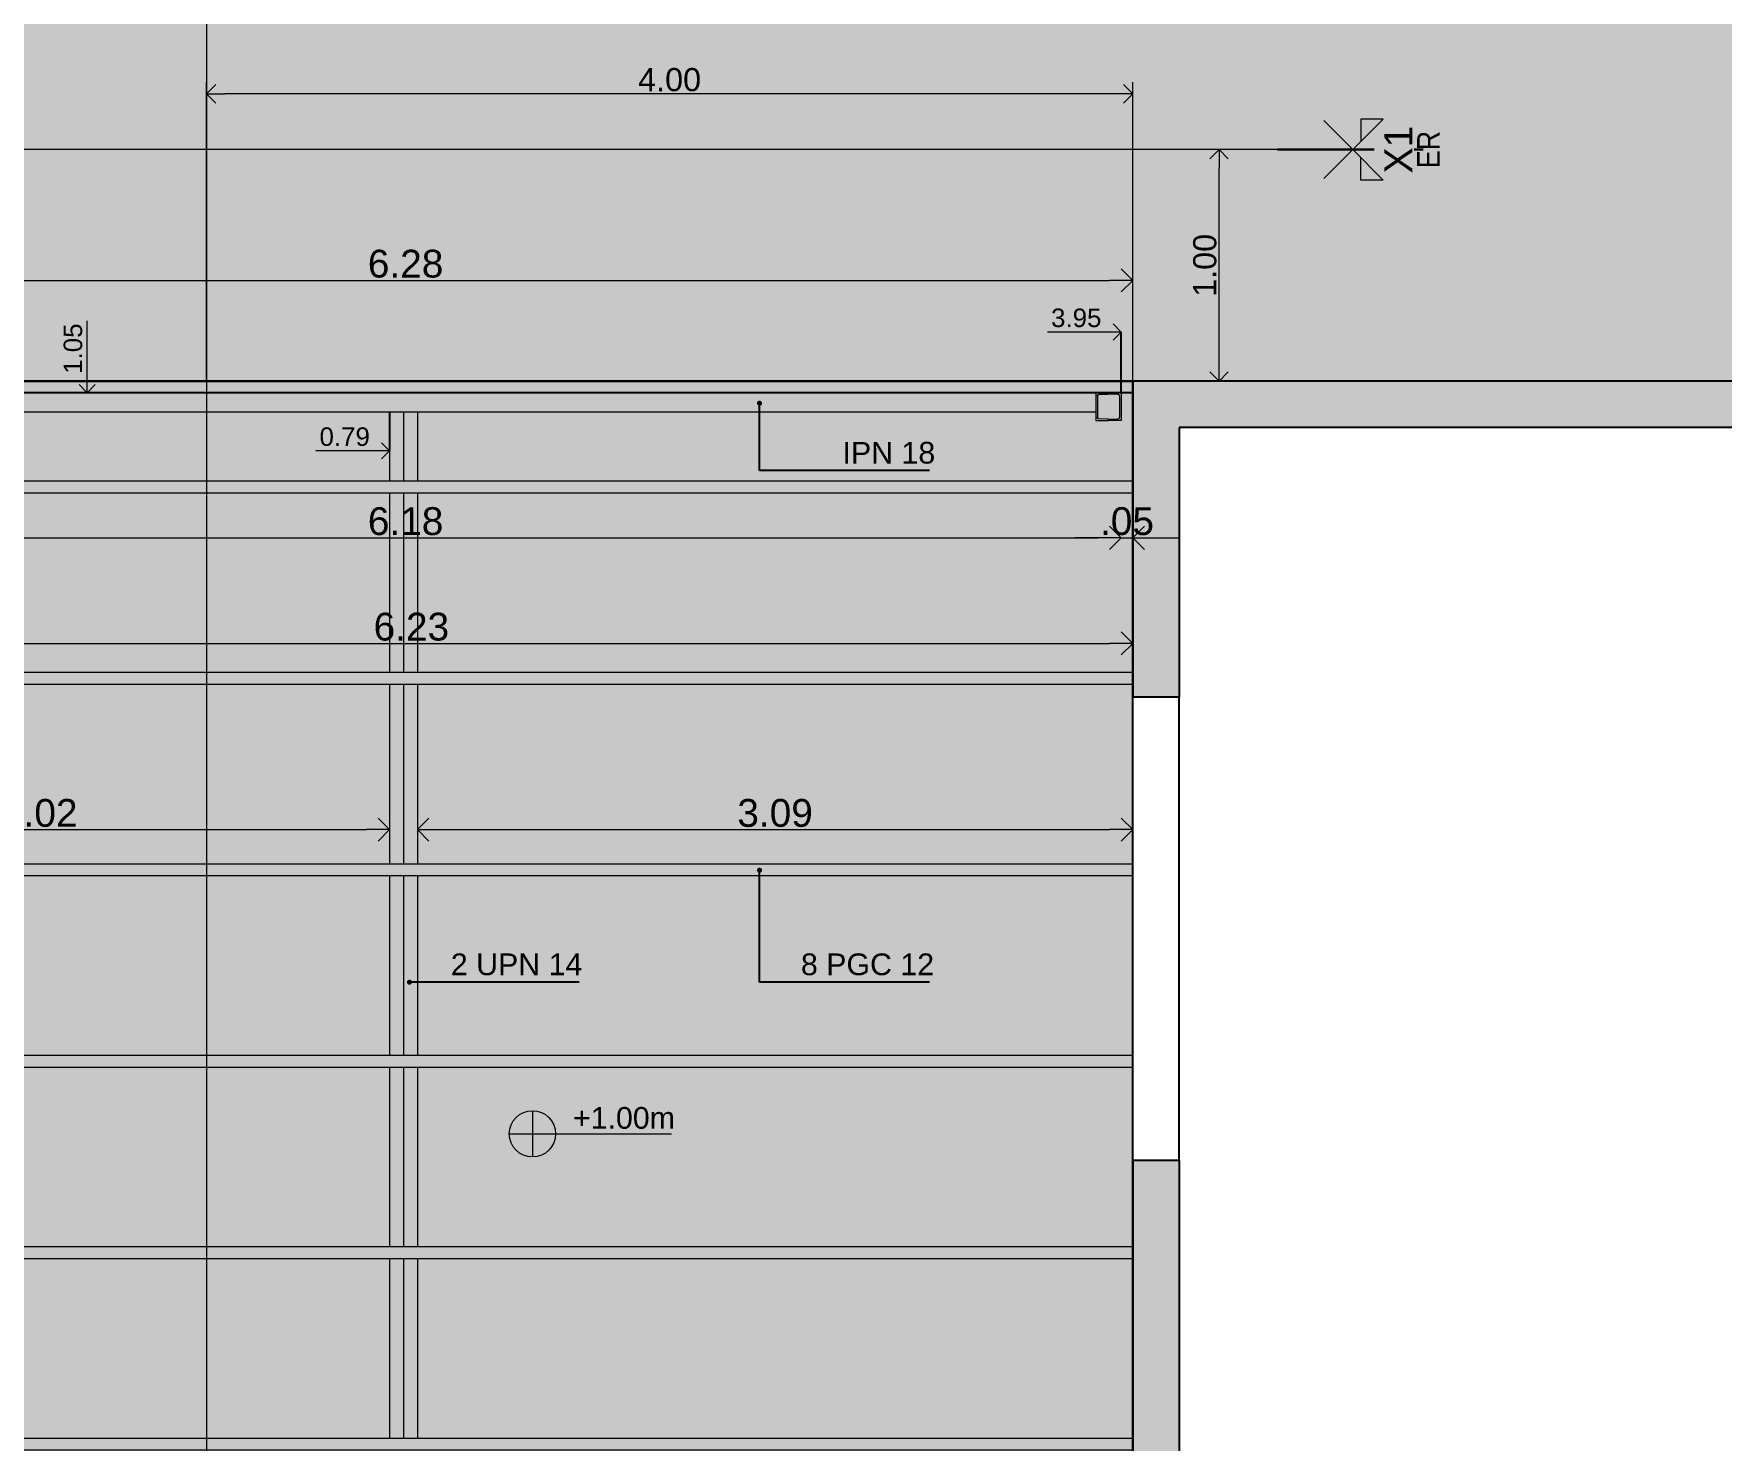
# Model space of a CAD drawing. Header units: millimetres. Extents: x 11902 to 12193, y 9935 to 10135.
# Drawn here: x 12017.49 to 12024.78, y 10041.33 to 10047.41 of the extents above; entities that cross this region are included whole.
import ezdxf
from ezdxf.enums import TextEntityAlignment as Align

# ---------------------------------------------------------------- set-up
doc = ezdxf.new("R2010")
doc.units = ezdxf.units.MM
doc.linetypes.add('CENTRO2', pattern=[28.575, 19.05, -3.175, 3.175, -3.175])
doc.layers.get('Defpoints').update_dxf_attribs({"color": 254})
doc.layers.add('000-COTAS ACUMULADAS', color=7, linetype='Continuous', lineweight=9, true_color=0xd10a0d)
doc.layers.add('cotas', color=7, linetype='Continuous', lineweight=5, true_color=0x1755a1)
doc.layers.add('001-EJES REPLANTEO', color=20, linetype='Continuous', lineweight=18)
doc.layers.add('01-MUROS', color=7, linetype='Continuous')
doc.layers.add('02-CARPINTERÍAS', color=62, linetype='Continuous')
doc.styles.add('COTAS', font='arial.ttf')
doc.styles.get("Standard").update_dxf_attribs({"font": 'arial.ttf'})
doc.dimstyles.new('ann linear', dxfattribs={"dimtxt": 0.12, "dimasz": 0.1, "dimexe": 0.01, "dimexo": 0.01, "dimgap": 0.01, "dimtad": 1, "dimzin": 4, "dimdsep": 46, "dimtxsty": 'Standard', "dimblk": 'OPEN90', "dimcen": 0.1, "dimse1": 1, "dimse2": 1, "dimclrd": 256, "dimclre": 1, "dimclrt": 256, "dimadec": 0, "dimazin": 0, "dimtfac": 1, "dimtix": 1, "dimtmove": 0, "dimatfit": 3, "dimldrblk": 'DOT', "dimfxl": 0, "dimtolj": 1, "dimtzin": 0, "dimlwd": -1, "dimarcsym": 0})
doc.dimstyles.new('CL_50', dxfattribs={"dimtxt": 0.1, "dimasz": 0.08, "dimexe": 0.05, "dimexo": 0, "dimgap": 0.01, "dimtad": 1, "dimzin": 1, "dimdsep": 46, "dimtxsty": 'Standard', "dimblk": 'OPEN90', "dimcen": 0.1, "dimclrd": 256, "dimclre": 251, "dimclrt": 256, "dimadec": 0, "dimazin": 0, "dimtfac": 1, "dimtix": 1, "dimtmove": 0, "dimatfit": 3, "dimldrblk": 'DOT', "dimfxl": 0, "dimtolj": 1, "dimtzin": 0, "dimlwd": -1, "dimlwe": -1, "dimarcsym": 0})
doc.dimstyles.new('Cotas 1 50', dxfattribs={"dimtxt": 0.08, "dimasz": 0.07, "dimexe": 0, "dimexo": 0, "dimgap": 0.02, "dimtad": 1, "dimjust": 2, "dimzin": 0, "dimdsep": 46, "dimtxsty": 'COTAS', "dimblk1": 'NONE', "dimblk2": 'OPEN90', "dimsah": 1, "dimcen": 0.1, "dimse1": 1, "dimsd1": 1, "dimclrd": 256, "dimclre": 252, "dimclrt": 256, "dimadec": 0, "dimazin": 0, "dimtfac": 1, "dimtix": 1, "dimtmove": 2, "dimatfit": 3, "dimldrblk": 'COTA', "dimfxl": 0, "dimtolj": 1, "dimtzin": 0, "dimlwd": -1, "dimarcsym": 0})

# ---------------------------------------------------------------- blocks, each defined once
blk = doc.blocks.new('_OPEN90')
at = {"color": 0, "linetype": 'ByBlock'}
for p, q in [((0, 0), (-1, 0)), ((-0.5, 0.5), (0, 0)), ((0, 0), (-0.5, -0.5))]:
    blk.add_line(p, q, dxfattribs=at)
blk = doc.blocks.new('*D69')
at = {"layer": 'cotas', "transparency": 16777216}
blk.add_line((12016.0551, 10046.3415), (12022.1351, 10046.3415), dxfattribs=at)
at = {"layer": 'Defpoints', "color": 0, "transparency": 16777216}
for p in [(12022.2351, 10046.3415), (12015.9551, 10045.9062), (12022.2351, 10045.9062)]:
    blk.add_point(p, dxfattribs=at)
at = {"layer": 'cotas', "transparency": 16777216, "xscale": 0.1, "yscale": 0.1, "zscale": 0.1, "rotation": 180}
blk.add_blockref('_OPEN90', (12015.9551, 10046.3415), dxfattribs=at)
at = {"layer": 'cotas', "transparency": 16777216, "xscale": 0.1, "yscale": 0.1, "zscale": 0.1}
blk.add_blockref('_OPEN90', (12022.2351, 10046.3415), dxfattribs=at)
at = {"layer": 'cotas', "transparency": 16777216, "insert": (12019.0951, 10046.4128), "char_height": 0.12, "attachment_point": 5}
blk.add_mtext('\\A1;6.28', dxfattribs=at)
blk = doc.blocks.new('_DOT')
at = {"color": 0, "linetype": 'ByBlock', "lineweight": -2}
blk.add_line((-0.5, 0), (-1, 0), dxfattribs=at)
at = {"color": 0, "linetype": 'ByBlock', "lineweight": -2, "const_width": 0.5}
blk.add_lwpolyline([(-0.25, 0, 1), (0.25, 0, 1)], format="xyb", close=True, dxfattribs=at)
blk = doc.blocks.new('Eje Replanteo')
h = blk.add_hatch(color=256)
h.paths.add_polyline_path([(0.229, 0.793), (0.06, 0.624), (0.229, 0.624)])
h.paths.add_polyline_path([(-0.229, 0.793), (-0.229, 0.624), (-0.06, 0.624)])
at = {"linetype": 'CENTRO2', "lineweight": 30}
for points in [[(0, 1.094), (0, 1.025)], [(0, 0.725), (0, 0)]]:
    blk.add_lwpolyline(points, dxfattribs=at)
for points in [[(0.217, 0.348), (0, 0.564), (-0.229, 0.793), (-0.229, 0.624), (-0.06, 0.624)], [(-0.217, 0.348), (0, 0.564), (0.229, 0.793), (0.229, 0.624), (0.06, 0.624)]]:
    blk.add_lwpolyline(points)
at = {"width": 0.85}
blk.add_attdef('ER', text='', height=0.17, dxfattribs=at).set_placement((0, 1.133), align=Align.MIDDLE_CENTER)
at = {"color": 1}
blk.add_attdef('EJE', text='', height=0.21, dxfattribs=at).set_placement((0, 0.905), align=Align.MIDDLE_CENTER)
blk = doc.blocks.new('*D161')
at = {"layer": 'cotas', "transparency": 16777216}
blk.add_line((12016.1051, 10045.2297), (12022.0851, 10045.2297), dxfattribs=at)
at = {"layer": 'Defpoints', "color": 0, "transparency": 16777216}
for p in [(12016.0051, 10045.7562), (12022.1851, 10045.7562), (12022.1851, 10045.2297)]:
    blk.add_point(p, dxfattribs=at)
at = {"layer": 'cotas', "transparency": 16777216, "xscale": 0.1, "yscale": 0.1, "zscale": 0.1, "rotation": 180}
blk.add_blockref('_OPEN90', (12016.0051, 10045.2297), dxfattribs=at)
at = {"layer": 'cotas', "transparency": 16777216, "xscale": 0.1, "yscale": 0.1, "zscale": 0.1}
blk.add_blockref('_OPEN90', (12022.1851, 10045.2297), dxfattribs=at)
at = {"layer": 'cotas', "transparency": 16777216, "insert": (12019.0951, 10045.301), "char_height": 0.12, "attachment_point": 5}
blk.add_mtext('\\A1;6.18', dxfattribs=at)
blk = doc.blocks.new('*D162')
at = {"layer": 'cotas', "transparency": 16777216}
for p, q in [((12022.0851, 10045.2297), (12021.9851, 10045.2297)), ((12022.1851, 10045.2297), (12022.2351, 10045.2297)), ((12022.3351, 10045.2297), (12022.4351, 10045.2297))]:
    blk.add_line(p, q, dxfattribs=at)
at = {"layer": 'Defpoints', "color": 0, "transparency": 16777216}
for p in [(12022.1851, 10045.7562), (12022.2351, 10045.2297), (12022.2351, 10044.5412)]:
    blk.add_point(p, dxfattribs=at)
at = {"layer": 'cotas', "transparency": 16777216, "xscale": 0.1, "yscale": 0.1, "zscale": 0.1}
blk.add_blockref('_OPEN90', (12022.1851, 10045.2297), dxfattribs=at)
at = {"layer": 'cotas', "transparency": 16777216, "xscale": 0.1, "yscale": 0.1, "zscale": 0.1, "rotation": 180}
blk.add_blockref('_OPEN90', (12022.2351, 10045.2297), dxfattribs=at)
at = {"layer": 'cotas', "transparency": 16777216, "insert": (12022.2101, 10045.301), "char_height": 0.12, "attachment_point": 5}
blk.add_mtext('\\A1;.05', dxfattribs=at)
blk = doc.blocks.new('*D163')
at = {"layer": '000-COTAS ACUMULADAS', "color": 252, "lineweight": -2, "transparency": 16777216}
blk.add_line((12016.0051, 10045.8562), (12016.0051, 10046.1182), dxfattribs=at)
at = {"layer": '000-COTAS ACUMULADAS', "transparency": 16777216}
blk.add_line((12016.0751, 10046.1182), (12016.3243, 10046.1182), dxfattribs=at)
at = {"layer": 'Defpoints', "color": 0, "transparency": 16777216}
for p in [(12018.2351, 10046.9062), (12016.0051, 10046.1182), (12016.0051, 10045.8562)]:
    blk.add_point(p, dxfattribs=at)
at = {"layer": '000-COTAS ACUMULADAS', "transparency": 16777216, "xscale": 0.07, "yscale": 0.07, "zscale": 0.07, "rotation": 180}
blk.add_blockref('_OPEN90', (12016.0051, 10046.1182), dxfattribs=at)
at = {"layer": '000-COTAS ACUMULADAS', "transparency": 16777216, "insert": (12016.1997, 10046.1791), "char_height": 0.08, "attachment_point": 5, "style": 'COTAS'}
blk.add_mtext('\\A1;2.23', dxfattribs=at)
blk = doc.blocks.new('_None')
blk = doc.blocks.new('COTA')
blk.add_line((-1, 0), (0, 0))
at = {"const_width": 0.065}
blk.add_lwpolyline([(0.14, 0.14), (0.28, 0.28), (0, 0), (-0.14, -0.14), (-0.28, -0.28)], dxfattribs=at)
blk = doc.blocks.new('*D164')
at = {"layer": '000-COTAS ACUMULADAS', "transparency": 16777216}
blk.add_line((12022.1151, 10046.1182), (12021.8668, 10046.1182), dxfattribs=at)
at = {"layer": '000-COTAS ACUMULADAS', "color": 252, "lineweight": -2, "transparency": 16777216}
blk.add_line((12022.1851, 10045.8562), (12022.1851, 10046.1182), dxfattribs=at)
at = {"layer": 'Defpoints', "color": 0, "transparency": 16777216}
for p in [(12018.2351, 10046.9062), (12022.1851, 10046.1182), (12022.1851, 10045.8562)]:
    blk.add_point(p, dxfattribs=at)
at = {"layer": '000-COTAS ACUMULADAS', "transparency": 16777216, "xscale": 0.07, "yscale": 0.07, "zscale": 0.07}
blk.add_blockref('_OPEN90', (12022.1851, 10046.1182), dxfattribs=at)
at = {"layer": '000-COTAS ACUMULADAS', "transparency": 16777216, "insert": (12021.991, 10046.1791), "char_height": 0.08, "attachment_point": 5, "style": 'COTAS'}
blk.add_mtext('\\A1;3.95', dxfattribs=at)
blk = doc.blocks.new('*D165')
at = {"layer": '000-COTAS ACUMULADAS', "transparency": 16777216}
blk.add_line((12017.7201, 10045.9262), (12017.7201, 10046.1671), dxfattribs=at)
at = {"layer": '000-COTAS ACUMULADAS', "color": 252, "lineweight": -2, "transparency": 16777216}
blk.add_line((12018.2351, 10045.8562), (12017.7201, 10045.8562), dxfattribs=at)
at = {"layer": 'Defpoints', "color": 0, "transparency": 16777216}
for p in [(12018.2351, 10046.9062), (12017.7201, 10045.8562), (12018.2351, 10045.8562)]:
    blk.add_point(p, dxfattribs=at)
at = {"layer": '000-COTAS ACUMULADAS', "transparency": 16777216, "xscale": 0.07, "yscale": 0.07, "zscale": 0.07, "rotation": 270}
blk.add_blockref('_OPEN90', (12017.7201, 10045.8562), dxfattribs=at)
at = {"layer": '000-COTAS ACUMULADAS', "transparency": 16777216, "insert": (12017.6592, 10046.0466), "char_height": 0.08, "attachment_point": 5, "rotation": 90, "style": 'COTAS'}
blk.add_mtext('\\A1;1.05', dxfattribs=at)
blk = doc.blocks.new('*D166')
at = {"layer": '000-COTAS ACUMULADAS', "transparency": 16777216}
blk.add_line((12017.7201, 10039.5262), (12017.7201, 10039.7739), dxfattribs=at)
at = {"layer": '000-COTAS ACUMULADAS', "color": 252, "lineweight": -2, "transparency": 16777216}
blk.add_line((12018.2351, 10039.4562), (12017.7201, 10039.4562), dxfattribs=at)
at = {"layer": 'Defpoints', "color": 0, "transparency": 16777216}
for p in [(12018.2351, 10046.9062), (12017.7201, 10039.4562), (12018.2351, 10039.4562)]:
    blk.add_point(p, dxfattribs=at)
at = {"layer": '000-COTAS ACUMULADAS', "transparency": 16777216, "xscale": 0.07, "yscale": 0.07, "zscale": 0.07, "rotation": 270}
blk.add_blockref('_OPEN90', (12017.7201, 10039.4562), dxfattribs=at)
at = {"layer": '000-COTAS ACUMULADAS', "transparency": 16777216, "insert": (12017.6594, 10039.6501), "char_height": 0.08, "attachment_point": 5, "rotation": 90, "style": 'COTAS'}
blk.add_mtext('\\A1;7.45', dxfattribs=at)
blk = doc.blocks.new('*D167')
at = {"layer": '000-COTAS ACUMULADAS', "color": 252, "lineweight": -2, "transparency": 16777216}
blk.add_line((12019.0261, 10045.7742), (12019.0261, 10045.6051), dxfattribs=at)
at = {"layer": '000-COTAS ACUMULADAS', "transparency": 16777216}
blk.add_line((12018.9561, 10045.6051), (12018.7082, 10045.6051), dxfattribs=at)
at = {"layer": 'Defpoints', "color": 0, "transparency": 16777216}
for p in [(12018.2351, 10046.9062), (12019.0261, 10045.7742), (12019.0261, 10045.6051)]:
    blk.add_point(p, dxfattribs=at)
at = {"layer": '000-COTAS ACUMULADAS', "transparency": 16777216, "xscale": 0.07, "yscale": 0.07, "zscale": 0.07}
blk.add_blockref('_OPEN90', (12019.0261, 10045.6051), dxfattribs=at)
at = {"layer": '000-COTAS ACUMULADAS', "transparency": 16777216, "insert": (12018.8322, 10045.666), "char_height": 0.08, "attachment_point": 5, "style": 'COTAS'}
blk.add_mtext('\\A1;0.79', dxfattribs=at)
blk = doc.blocks.new('*D170')
at = {"layer": 'cotas', "transparency": 16777216}
blk.add_line((12016.1051, 10044.7741), (12022.1351, 10044.7741), dxfattribs=at)
at = {"layer": 'Defpoints', "color": 0, "transparency": 16777216}
for p in [(12022.2351, 10044.7741), (12016.0051, 10044.6476), (12022.2351, 10044.6476)]:
    blk.add_point(p, dxfattribs=at)
at = {"layer": 'cotas', "transparency": 16777216, "xscale": 0.1, "yscale": 0.1, "zscale": 0.1, "rotation": 180}
blk.add_blockref('_OPEN90', (12016.0051, 10044.7741), dxfattribs=at)
at = {"layer": 'cotas', "transparency": 16777216, "xscale": 0.1, "yscale": 0.1, "zscale": 0.1}
blk.add_blockref('_OPEN90', (12022.2351, 10044.7741), dxfattribs=at)
at = {"layer": 'cotas', "transparency": 16777216, "insert": (12019.1201, 10044.8454), "char_height": 0.12, "attachment_point": 5}
blk.add_mtext('\\A1;6.23', dxfattribs=at)
blk = doc.blocks.new('*D171')
at = {"layer": 'cotas', "transparency": 16777216}
blk.add_line((12016.1051, 10043.9697), (12018.9261, 10043.9697), dxfattribs=at)
at = {"layer": 'Defpoints', "color": 0, "transparency": 16777216}
for p in [(12019.0261, 10043.9697), (12016.0051, 10043.8211), (12019.0261, 10043.8211)]:
    blk.add_point(p, dxfattribs=at)
at = {"layer": 'cotas', "transparency": 16777216, "xscale": 0.1, "yscale": 0.1, "zscale": 0.1, "rotation": 180}
blk.add_blockref('_OPEN90', (12016.0051, 10043.9697), dxfattribs=at)
at = {"layer": 'cotas', "transparency": 16777216, "xscale": 0.1, "yscale": 0.1, "zscale": 0.1}
blk.add_blockref('_OPEN90', (12019.0261, 10043.9697), dxfattribs=at)
at = {"layer": 'cotas', "transparency": 16777216, "insert": (12017.5156, 10044.041), "char_height": 0.12, "attachment_point": 5}
blk.add_mtext('\\A1;3.02', dxfattribs=at)
blk = doc.blocks.new('*D172')
at = {"layer": 'cotas', "transparency": 16777216}
blk.add_line((12019.2461, 10043.9697), (12022.1351, 10043.9697), dxfattribs=at)
at = {"layer": 'Defpoints', "color": 0, "transparency": 16777216}
for p in [(12022.2351, 10043.9697), (12019.1461, 10043.8211), (12022.2351, 10043.8211)]:
    blk.add_point(p, dxfattribs=at)
at = {"layer": 'cotas', "transparency": 16777216, "xscale": 0.1, "yscale": 0.1, "zscale": 0.1, "rotation": 180}
blk.add_blockref('_OPEN90', (12019.1461, 10043.9697), dxfattribs=at)
at = {"layer": 'cotas', "transparency": 16777216, "xscale": 0.1, "yscale": 0.1, "zscale": 0.1}
blk.add_blockref('_OPEN90', (12022.2351, 10043.9697), dxfattribs=at)
at = {"layer": 'cotas', "transparency": 16777216, "insert": (12020.6906, 10044.041), "char_height": 0.12, "attachment_point": 5}
blk.add_mtext('\\A1;3.09', dxfattribs=at)
blk = doc.blocks.new('*D173')
at = {"layer": '000-COTAS ACUMULADAS', "transparency": 16777216}
blk.add_line((12017.7201, 10038.7762), (12017.7201, 10039.0238), dxfattribs=at)
at = {"layer": '000-COTAS ACUMULADAS', "color": 252, "lineweight": -2, "transparency": 16777216}
blk.add_line((12018.2351, 10038.7062), (12017.7201, 10038.7062), dxfattribs=at)
at = {"layer": 'Defpoints', "color": 0, "transparency": 16777216}
for p in [(12018.2351, 10046.9062), (12017.7201, 10038.7062), (12018.2351, 10038.7062)]:
    blk.add_point(p, dxfattribs=at)
at = {"layer": '000-COTAS ACUMULADAS', "transparency": 16777216, "xscale": 0.07, "yscale": 0.07, "zscale": 0.07, "rotation": 270}
blk.add_blockref('_OPEN90', (12017.7201, 10038.7062), dxfattribs=at)
at = {"layer": '000-COTAS ACUMULADAS', "transparency": 16777216, "insert": (12017.6592, 10038.9), "char_height": 0.08, "attachment_point": 5, "rotation": 90, "style": 'COTAS'}
blk.add_mtext('\\A1;8.20', dxfattribs=at)
blk = doc.blocks.new('*D174')
at = {"layer": '000-COTAS ACUMULADAS', "transparency": 16777216}
blk.add_line((12017.7201, 10038.4762), (12017.7201, 10038.7238), dxfattribs=at)
at = {"layer": '000-COTAS ACUMULADAS', "color": 252, "lineweight": -2, "transparency": 16777216}
blk.add_line((12017.8251, 10038.4062), (12017.7201, 10038.4062), dxfattribs=at)
at = {"layer": 'Defpoints', "color": 0, "transparency": 16777216}
for p in [(12018.2351, 10046.9062), (12017.7201, 10038.4062), (12017.8251, 10038.4062)]:
    blk.add_point(p, dxfattribs=at)
at = {"layer": '000-COTAS ACUMULADAS', "transparency": 16777216, "xscale": 0.07, "yscale": 0.07, "zscale": 0.07, "rotation": 270}
blk.add_blockref('_OPEN90', (12017.7201, 10038.4062), dxfattribs=at)
at = {"layer": '000-COTAS ACUMULADAS', "transparency": 16777216, "insert": (12017.6592, 10038.6), "char_height": 0.08, "attachment_point": 5, "rotation": 90, "style": 'COTAS'}
blk.add_mtext('\\A1;8.50', dxfattribs=at)
blk = doc.blocks.new('*D175')
at = {"layer": '000-COTAS ACUMULADAS', "transparency": 16777216}
blk.add_line((12017.7201, 10035.8362), (12017.7201, 10036.1383), dxfattribs=at)
at = {"layer": '000-COTAS ACUMULADAS', "color": 252, "lineweight": -2, "transparency": 16777216}
blk.add_line((12017.8251, 10035.7662), (12017.7201, 10035.7662), dxfattribs=at)
at = {"layer": 'Defpoints', "color": 0, "transparency": 16777216}
for p in [(12018.2351, 10046.9062), (12017.7201, 10035.7662), (12017.8251, 10035.7662)]:
    blk.add_point(p, dxfattribs=at)
at = {"layer": '000-COTAS ACUMULADAS', "transparency": 16777216, "xscale": 0.07, "yscale": 0.07, "zscale": 0.07, "rotation": 270}
blk.add_blockref('_OPEN90', (12017.7201, 10035.7662), dxfattribs=at)
at = {"layer": '000-COTAS ACUMULADAS', "transparency": 16777216, "insert": (12017.6599, 10035.9872), "char_height": 0.08, "attachment_point": 5, "rotation": 90, "style": 'COTAS'}
blk.add_mtext('\\A1;11.14', dxfattribs=at)
blk = doc.blocks.new('*D184')
at = {"layer": '000-COTAS ACUMULADAS', "transparency": 16777216}
blk.add_line((12019.9779, 10038.4762), (12019.9779, 10038.7238), dxfattribs=at)
at = {"layer": '000-COTAS ACUMULADAS', "color": 252, "lineweight": -2, "transparency": 16777216}
blk.add_line((12018.9601, 10038.4062), (12019.9779, 10038.4062), dxfattribs=at)
at = {"layer": 'Defpoints', "color": 0, "transparency": 16777216}
for p in [(12018.2351, 10046.9062), (12018.9601, 10038.4062), (12019.9779, 10038.4062)]:
    blk.add_point(p, dxfattribs=at)
at = {"layer": '000-COTAS ACUMULADAS', "transparency": 16777216, "xscale": 0.07, "yscale": 0.07, "zscale": 0.07, "rotation": 270}
blk.add_blockref('_OPEN90', (12019.9779, 10038.4062), dxfattribs=at)
at = {"layer": '000-COTAS ACUMULADAS', "transparency": 16777216, "insert": (12019.9171, 10038.6), "char_height": 0.08, "attachment_point": 5, "rotation": 90, "style": 'COTAS'}
blk.add_mtext('\\A1;8.50', dxfattribs=at)
blk = doc.blocks.new('*D185')
at = {"layer": '000-COTAS ACUMULADAS', "transparency": 16777216}
blk.add_line((12019.9779, 10039.4762), (12019.9779, 10039.7231), dxfattribs=at)
at = {"layer": '000-COTAS ACUMULADAS', "color": 252, "lineweight": -2, "transparency": 16777216}
blk.add_line((12018.2351, 10039.4062), (12019.9779, 10039.4062), dxfattribs=at)
at = {"layer": 'Defpoints', "color": 0, "transparency": 16777216}
for p in [(12018.2351, 10046.9062), (12018.2351, 10039.4062), (12019.9779, 10039.4062)]:
    blk.add_point(p, dxfattribs=at)
at = {"layer": '000-COTAS ACUMULADAS', "transparency": 16777216, "xscale": 0.07, "yscale": 0.07, "zscale": 0.07, "rotation": 270}
blk.add_blockref('_OPEN90', (12019.9779, 10039.4062), dxfattribs=at)
at = {"layer": '000-COTAS ACUMULADAS', "transparency": 16777216, "insert": (12019.9171, 10039.5996), "char_height": 0.08, "attachment_point": 5, "rotation": 90, "style": 'COTAS'}
blk.add_mtext('\\A1;7.50', dxfattribs=at)
blk = doc.blocks.new('*D186')
at = {"layer": '000-COTAS ACUMULADAS', "color": 252, "lineweight": -2, "transparency": 16777216}
blk.add_line((12015.6351, 10045.9062), (12015.6351, 10045.611), dxfattribs=at)
at = {"layer": '000-COTAS ACUMULADAS', "transparency": 16777216}
blk.add_line((12015.7051, 10045.611), (12015.954, 10045.611), dxfattribs=at)
at = {"layer": 'Defpoints', "color": 0, "transparency": 16777216}
for p in [(12018.2351, 10046.9062), (12015.6351, 10045.9062), (12015.6351, 10045.611)]:
    blk.add_point(p, dxfattribs=at)
at = {"layer": '000-COTAS ACUMULADAS', "transparency": 16777216, "xscale": 0.07, "yscale": 0.07, "zscale": 0.07, "rotation": 180}
blk.add_blockref('_OPEN90', (12015.6351, 10045.611), dxfattribs=at)
at = {"layer": '000-COTAS ACUMULADAS', "transparency": 16777216, "insert": (12015.8296, 10045.6719), "char_height": 0.08, "attachment_point": 5, "style": 'COTAS'}
blk.add_mtext('\\A1;2.60', dxfattribs=at)
blk = doc.blocks.new('*D187')
at = {"layer": '000-COTAS ACUMULADAS', "transparency": 16777216}
blk.add_line((12010.7346, 10045.9762), (12010.7346, 10046.2162), dxfattribs=at)
at = {"layer": '000-COTAS ACUMULADAS', "color": 252, "lineweight": -2, "transparency": 16777216}
blk.add_line((12013.6401, 10045.9062), (12010.7346, 10045.9062), dxfattribs=at)
at = {"layer": 'Defpoints', "color": 0, "transparency": 16777216}
for p in [(12018.2351, 10046.9062), (12010.7346, 10045.9062), (12013.6401, 10045.9062)]:
    blk.add_point(p, dxfattribs=at)
at = {"layer": '000-COTAS ACUMULADAS', "transparency": 16777216, "xscale": 0.07, "yscale": 0.07, "zscale": 0.07, "rotation": 270}
blk.add_blockref('_OPEN90', (12010.7346, 10045.9062), dxfattribs=at)
at = {"layer": '000-COTAS ACUMULADAS', "transparency": 16777216, "insert": (12010.6737, 10046.0962), "char_height": 0.08, "attachment_point": 5, "rotation": 90, "style": 'COTAS'}
blk.add_mtext('\\A1;1.00', dxfattribs=at)
blk = doc.blocks.new('*D188')
at = {"layer": '000-COTAS ACUMULADAS', "color": 251, "transparency": 16777216}
for p, q in [((12022.6075, 10046.9062), (12022.5575, 10046.9062)), ((12022.2351, 10045.9062), (12022.6575, 10045.9062))]:
    blk.add_line(p, q, dxfattribs=at)
at = {"layer": '000-COTAS ACUMULADAS', "transparency": 16777216}
blk.add_line((12022.6075, 10045.9862), (12022.6075, 10046.8262), dxfattribs=at)
at = {"layer": 'Defpoints', "color": 0, "transparency": 16777216}
for p in [(12022.6075, 10046.9062), (12022.6075, 10046.9062), (12022.2351, 10045.9062)]:
    blk.add_point(p, dxfattribs=at)
at = {"layer": '000-COTAS ACUMULADAS', "transparency": 16777216, "xscale": 0.08, "yscale": 0.08, "zscale": 0.08}
for p, rotation in [((12022.6075, 10046.9062), 90), ((12022.6075, 10045.9062), 270)]:
    blk.add_blockref('_OPEN90', p, dxfattribs=dict(at, rotation=rotation))
at = {"layer": '000-COTAS ACUMULADAS', "transparency": 16777216, "insert": (12022.5464, 10046.4062), "char_height": 0.1, "attachment_point": 5, "rotation": 90}
blk.add_mtext('\\A1;1.00', dxfattribs=at)
blk = doc.blocks.new('*D189')
at = {"layer": '000-COTAS ACUMULADAS', "color": 251, "transparency": 16777216}
for p, q in [((12018.2351, 10045.9062), (12018.2351, 10047.1966)), ((12022.2351, 10045.9062), (12022.2351, 10047.1966))]:
    blk.add_line(p, q, dxfattribs=at)
at = {"layer": '000-COTAS ACUMULADAS', "transparency": 16777216}
blk.add_line((12022.1551, 10047.1466), (12018.3151, 10047.1466), dxfattribs=at)
at = {"layer": 'Defpoints', "color": 0, "transparency": 16777216}
for p in [(12018.2351, 10047.1466), (12018.2351, 10045.9062), (12022.2351, 10045.9062)]:
    blk.add_point(p, dxfattribs=at)
at = {"layer": '000-COTAS ACUMULADAS', "transparency": 16777216, "xscale": 0.08, "yscale": 0.08, "zscale": 0.08, "rotation": 180}
blk.add_blockref('_OPEN90', (12018.2351, 10047.1466), dxfattribs=at)
at = {"layer": '000-COTAS ACUMULADAS', "transparency": 16777216, "xscale": 0.08, "yscale": 0.08, "zscale": 0.08}
blk.add_blockref('_OPEN90', (12022.2351, 10047.1466), dxfattribs=at)
at = {"layer": '000-COTAS ACUMULADAS', "transparency": 16777216, "insert": (12020.2351, 10047.2076), "char_height": 0.1, "attachment_point": 5}
blk.add_mtext('\\A1;4.00', dxfattribs=at)
blk = doc.blocks.new('perfil UPN')
at = {"lineweight": 0}
for p, q in [((11748.8783, 10039.802), (11748.8783, 10039.8046)), ((11748.8783, 10039.8046), (11748.9333, 10039.8046)), ((11748.9203, 10039.7977), (11748.8814, 10039.7988)), ((11748.9263, 10039.7915), (11748.9263, 10039.6979)), ((11748.9333, 10039.8046), (11748.9333, 10039.6846)), ((11748.8783, 10039.6846), (11748.8783, 10039.6873)), ((11748.8814, 10039.6905), (11748.9202, 10039.6915)), ((11748.9333, 10039.6846), (11748.8783, 10039.6846))]:
    blk.add_line(p, q, dxfattribs=at)
for centre, radius, start, end in [((11748.8816, 10039.802), 0.00321, 180, 267.65726), ((11748.9201, 10039.7914), 0.00628, 359.44336, 89.00754), ((11748.8816, 10039.6873), 0.00321, 92.34274, 180), ((11748.9199, 10039.6979), 0.00643, 272.34274, 0)]:
    blk.add_arc(centre, radius, start, end, dxfattribs=at)

msp = doc.modelspace()

# ---------------------------------------------------------------- hatches: boundary and pattern name
at = {"layer": '01-MUROS', "true_color": 0xe0e0e0, "transparency": 33554595}
h = msp.add_hatch(color=254, dxfattribs=at)
h.dxf.hatch_style = 1
h.paths.add_polyline_path([(12017.8251, 10035.7662), (12009.0451, 10035.7662), (12009.0451, 10029.6562), (12017.8251, 10029.6562)])
edge = h.paths.add_edge_path()
edge.add_line((12053.1589, 10052.2062), (12013.9351, 10052.2062))
edge.add_arc((12013.8466, 10047.4056), 4.8014, 88.94277, 179.99294)
edge.add_line((12009.0451, 10047.4062), (12009.0451, 10045.9062))
edge.add_line((12009.0451, 10045.9062), (12022.2351, 10045.9062))
edge.add_line((12022.2351, 10045.9062), (12053.1589, 10045.9062))
edge.add_line((12053.1589, 10045.9062), (12053.1589, 10052.2062))
h.paths.add_polyline_path([(12039.4579, 10030.6562), (12029.0251, 10030.6562), (12029.0251, 10029.6562), (12039.4579, 10029.6562)])
h.paths.add_polyline_path([(12017.8251, 10030.6562), (12025.0251, 10030.6562), (12025.0251, 10029.6562), (12017.8251, 10029.6562)])
h.paths.add_polyline_path([(12039.9379, 10031.8062), (12039.9379, 10030.6562), (12039.4579, 10030.6562), (12039.4579, 10029.6562), (12061.4589, 10029.6562), (12061.4589, 10052.2062), (12053.1589, 10052.2062), (12053.1589, 10039.0625), (12042.7079, 10039.0625), (12042.7079, 10031.8062)])
at = {"layer": '01-MUROS'}
h = msp.add_hatch(color=253, dxfattribs=at)
h.dxf.hatch_style = 1
h.paths.add_polyline_path([(12025.8251, 10032.0062), (12025.8251, 10031.8762), (12025.8251, 10031.8062), (12036.6079, 10031.8062), (12036.6079, 10032.0062), (12036.6079, 10033.3562), (12036.4479, 10033.3562), (12036.4479, 10032.7562), (12036.3279, 10032.7562), (12036.3279, 10032.0062), (12034.5179, 10032.0062), (12034.5179, 10032.7562), (12034.3979, 10032.7562), (12034.3979, 10032.0062), (12033.4979, 10032.0062), (12033.4979, 10032.6062), (12033.2979, 10032.6062), (12033.2979, 10032.0062)])
h.paths.add_polyline_path([(12032.7979, 10035.9862), (12032.7979, 10036.5912), (12032.5979, 10036.5912), (12032.5979, 10035.7862), (12033.2979, 10035.7862), (12033.2979, 10035.1562), (12033.4979, 10035.1562), (12033.4979, 10035.9862)])
h.paths.add_polyline_path([(12032.5979, 10039.0562), (12032.5979, 10038.1912), (12032.7979, 10038.1912), (12032.7979, 10038.8562), (12033.4979, 10038.8562), (12033.4979, 10039.7137), (12033.2979, 10039.7137), (12033.2979, 10039.0562)])
h.paths.add_polyline_path([(12033.2979, 10042.9387), (12033.2979, 10041.5637), (12033.4979, 10041.5637), (12033.4979, 10042.2512), (12033.4979, 10042.9387)])
h.paths.add_polyline_path([(12030.7165, 10045.9062), (12030.7165, 10045.7062), (12033.2979, 10045.7062), (12033.2979, 10044.7887), (12033.4979, 10044.7887), (12033.4979, 10045.7062), (12033.8979, 10045.7062), (12033.8979, 10045.9062)])
h.paths.add_polyline_path([(12036.3279, 10039.0662), (12036.3279, 10038.8262), (12036.5879, 10038.8262), (12036.5879, 10039.0662)])
h.paths.add_polyline_path([(12036.3279, 10035.9062), (12036.3279, 10035.6662), (12036.5879, 10035.6662), (12036.5879, 10035.9062)])
h.paths.add_polyline_path([(12036.3479, 10045.9062), (12036.0679, 10045.9062), (12036.0679, 10045.7062), (12036.3279, 10045.7062), (12036.3279, 10045.6662), (12036.5879, 10045.6662), (12036.5879, 10045.9062)])
h.paths.add_polyline_path([(12027.4165, 10045.9062), (12027.4165, 10045.7062), (12028.7165, 10045.7062), (12028.7165, 10045.9062)])
h.paths.add_polyline_path([(12022.2351, 10045.9062), (12022.2351, 10044.5412), (12022.4351, 10044.5412), (12022.4351, 10045.7062), (12025.4165, 10045.7062), (12025.4165, 10045.9062)])
h.paths.add_polyline_path([(12022.2351, 10042.5412), (12022.2351, 10041.1762), (12020.7451, 10041.1762), (12020.7451, 10038.4062), (12023.5551, 10038.4062), (12023.5551, 10037.8862), (12023.7551, 10037.8862), (12023.7551, 10038.6062), (12020.9451, 10038.6062), (12020.9451, 10040.9762), (12022.4351, 10040.9762), (12022.4351, 10042.5412)])
h.paths.add_polyline_path([(12019.0251, 10035.7662), (12019.0251, 10034.7862), (12019.2251, 10034.7862), (12019.2251, 10035.5662), (12023.7551, 10035.5662), (12023.7551, 10036.2862), (12023.5551, 10036.2862), (12023.5551, 10035.7662)])
h.paths.add_polyline_path([(12019.2251, 10032.0062), (12019.2251, 10032.7862), (12019.0251, 10032.7862), (12019.0251, 10031.8062), (12025.0251, 10031.8062), (12025.0251, 10032.0062)])
at = {"layer": '02-CARPINTERÍAS', "transparency": 33554503}
h = msp.add_hatch(color=6, dxfattribs=at)
h.dxf.hatch_style = 1
h.paths.add_polyline_path([(12022.2351, 10045.9062), (12009.0451, 10045.9062), (12009.0451, 10038.7062), (12020.7451, 10038.7062), (12020.7451, 10041.1762), (12022.2351, 10041.1762)])
at = {"layer": '02-CARPINTERÍAS'}
h = msp.add_hatch(color=253, dxfattribs=at)
h.dxf.hatch_style = 1
h.paths.add_polyline_path([(12016.0051, 10045.7362), (12016.0051, 10039.5762), (12015.9551, 10039.5762), (12015.9551, 10045.7362)])
h.paths.add_polyline_path([(12015.9551, 10039.4062), (12019.3851, 10039.4062), (12019.3851, 10039.4562), (12016.0051, 10039.4562), (12016.0051, 10039.5762), (12015.9551, 10039.5762)])
h.paths.add_polyline_path([(12019.3851, 10039.51), (12019.3851, 10039.46), (12020.5851, 10039.46), (12020.5851, 10039.51)])
h.paths.add_polyline_path([(12020.5851, 10039.4562), (12020.5851, 10039.4062), (12020.7451, 10039.4062), (12020.7451, 10039.4562)])
h.paths.add_polyline_path([(12015.9551, 10045.9062), (12022.2351, 10045.9062), (12022.2351, 10045.8562), (12016.0051, 10045.8562), (12016.0051, 10045.7362), (12015.9551, 10045.7362)])
at = {"layer": 'cotas'}
h = msp.add_hatch(color=256, dxfattribs=at)
h.dxf.hatch_style = 1
h.paths.add_polyline_path([(12019.6429, 10042.7562, 0.414214), (12019.5429, 10042.6562), (12019.6429, 10042.6562)])
h.paths.add_polyline_path([(12019.6429, 10042.6562), (12019.6429, 10042.5562, 0.414214), (12019.7429, 10042.6562)])

# ---------------------------------------------------------------- linework, layer by layer
at = {"lineweight": 0}
for p, q in [((12016.1051, 10045.8562), (12022.0851, 10045.8562)), ((12016.0871, 10045.7742), (12022.0751, 10045.7742)), ((12019.0261, 10045.7742), (12019.0261, 10045.4742)), ((12019.0861, 10045.7742), (12019.0861, 10045.4742)), ((12019.1461, 10045.7742), (12019.1461, 10045.4742)), ((12019.0261, 10045.4242), (12019.0261, 10044.6476)), ((12019.0861, 10045.4242), (12019.0861, 10044.6476)), ((12019.1461, 10045.4242), (12019.1461, 10044.6476)), ((12019.0261, 10044.5976), (12019.0261, 10043.8211)), ((12019.0861, 10044.5976), (12019.0861, 10043.8211)), ((12019.1461, 10044.5976), (12019.1461, 10043.8211)), ((12019.0261, 10043.7711), (12019.0261, 10042.9945)), ((12019.0861, 10043.7711), (12019.0861, 10042.9945)), ((12019.1461, 10043.7711), (12019.1461, 10042.9945)), ((12019.0261, 10042.9445), (12019.0261, 10042.1679)), ((12019.0861, 10042.9445), (12019.0861, 10042.1679)), ((12019.1461, 10042.9445), (12019.1461, 10042.1679)), ((12019.0261, 10042.1179), (12019.0261, 10041.3413)), ((12019.0861, 10042.1179), (12019.0861, 10041.3413)), ((12019.1461, 10042.1179), (12019.1461, 10041.3413))]:
    msp.add_line(p, q, dxfattribs=at)
for p, q in [((12020.6236, 10045.5202), (12020.6236, 10045.8108)), ((12020.6236, 10043.311), (12020.6236, 10043.7946))]:
    msp.add_line(p, q)
at = {"const_width": 0.0109}
for points in [[(12020.6181, 10045.8108, 1), (12020.629, 10045.8108, 1)], [(12020.6181, 10043.7946, 1), (12020.629, 10043.7946, 1)], [(12019.1064, 10043.311, 1), (12019.1173, 10043.311, 1)]]:
    msp.add_lwpolyline(points, format="xyb", close=True, dxfattribs=at)
for points in [[(12021.3566, 10045.5202), (12020.6236, 10045.5202)], [(12019.8449, 10043.311), (12019.1119, 10043.311)], [(12021.3566, 10043.311), (12020.6236, 10043.311)]]:
    msp.add_lwpolyline(points)
at = {"lineweight": 0}
for points in [[(12016.0051, 10045.4742), (12016.0051, 10045.4242), (12022.2351, 10045.4242), (12022.2351, 10045.4742)], [(12016.0051, 10044.6476), (12016.0051, 10044.5976), (12022.2351, 10044.5976), (12022.2351, 10044.6476)], [(12016.0051, 10043.8211), (12016.0051, 10043.7711), (12022.2351, 10043.7711), (12022.2351, 10043.8211)], [(12016.0051, 10042.9945), (12016.0051, 10042.9445), (12022.2351, 10042.9445), (12022.2351, 10042.9945)], [(12016.0051, 10042.1679), (12016.0051, 10042.1179), (12022.2351, 10042.1179), (12022.2351, 10042.1679)], [(12016.0051, 10041.3413), (12016.0051, 10041.2913), (12022.2351, 10041.2913), (12022.2351, 10041.3413)]]:
    msp.add_lwpolyline(points, close=True, dxfattribs=at)
at = {"layer": '001-EJES REPLANTEO'}
for p, q in [((12018.2351, 10048.7041), (12018.2351, 10034.5733)), ((12023.1849, 10046.9062), (12015.1845, 10046.9062))]:
    msp.add_line(p, q, dxfattribs=at)
at = {"layer": '01-MUROS'}
for p, q in [((12022.2351, 10045.9062), (12022.2351, 10044.5412)), ((12022.2351, 10045.9062), (12022.2351, 10044.5412)), ((12025.4165, 10045.7062), (12022.4351, 10045.7062)), ((12022.4351, 10045.7062), (12022.4351, 10044.5412)), ((12022.4351, 10044.5412), (12022.2351, 10044.5412)), ((12022.2351, 10042.5412), (12022.2351, 10041.1762)), ((12022.4351, 10042.5412), (12022.2351, 10042.5412)), ((12022.4351, 10042.5412), (12022.4351, 10040.9762))]:
    msp.add_line(p, q, dxfattribs=at)
msp.add_lwpolyline([(12025.4165, 10045.9062), (12022.2351, 10045.9062)], dxfattribs=at)
at = {"layer": '02-CARPINTERÍAS'}
for p, q in [((12022.2351, 10042.5412), (12022.2351, 10044.5412)), ((12022.4351, 10042.5412), (12022.4351, 10044.5412))]:
    msp.add_line(p, q, dxfattribs=at)
msp.add_lwpolyline([(12022.2351, 10045.9062), (12009.0451, 10045.9062), (12009.0451, 10038.7062), (12020.7451, 10038.7062), (12020.7451, 10041.1762), (12022.2351, 10041.1762)], close=True, dxfattribs=at)
msp.add_lwpolyline([(12015.9551, 10045.9062), (12015.9551, 10045.9062), (12022.2351, 10045.9062), (12022.2351, 10045.8562), (12016.0051, 10045.8562), (12016.0051, 10045.7362), (12015.9551, 10045.7362), (12015.9551, 10045.9062)], dxfattribs=at)
at = {"layer": 'cotas'}
for p, q in [((12019.6429, 10042.7562), (12019.6429, 10042.5562)), ((12019.5429, 10042.6562), (12020.2429, 10042.6562))]:
    msp.add_line(p, q, dxfattribs=at)
msp.add_circle((12019.6429, 10042.6562), 0.1, dxfattribs=at)

# ---------------------------------------------------------------- block references
at = {"xscale": -1}
msp.add_blockref('perfil UPN', (23771.0085, 6.0516), dxfattribs=at)
msp.add_blockref('perfil UPN', (273.2518, 6.0516))
at = {"layer": '001-EJES REPLANTEO'}
ref = msp.add_blockref('Eje Replanteo', (12022.8604, 10046.9062), dxfattribs=dict(at, xscale=-0.5749999999999993, yscale=0.5749999999999993, zscale=0.5, rotation=270))
ref.add_attrib('EJE', 'X1', dxfattribs={"layer": '0', "color": 1, "height": 0.12075, "rotation": 90}).set_placement((12023.3813, 10046.9062), align=Align.MIDDLE_CENTER)
ref.add_attrib('ER', 'ER', dxfattribs={"layer": '0', "height": 0.09775, "rotation": 90, "width": 0.85}).set_placement((12023.5117, 10046.9062), align=Align.MIDDLE_CENTER)

# ---------------------------------------------------------------- texts
at = {"char_height": 0.09375, "attachment_point": 1}
for s, insert in [('IPN 18', (12020.9818, 10045.6441)), ('2 UPN 14', (12019.2905, 10043.435)), ('8 PGC 12', (12020.8022, 10043.435))]:
    msp.add_mtext_dynamic_manual_height_columns(s, width=1.470858, gutter_width=12.5, heights=[0], dxfattribs=dict(at, insert=insert))
at = {"layer": 'cotas', "insert": (12019.8179, 10042.7719), "char_height": 0.09375, "attachment_point": 1}
msp.add_mtext_dynamic_manual_height_columns('+1.00m', width=1.470858, gutter_width=12.5, heights=[0], dxfattribs=at)

# ---------------------------------------------------------------- dimensions: what is measured, and where the dimension line sits
at = {"layer": '000-COTAS ACUMULADAS'}
for base, p1, p2, dimstyle, picture, middle in [((12018.2351, 10047.1466), (12022.2351, 10045.9062), (12018.2351, 10045.9062), 'CL_50', '*D189', (12020.2351, 10047.2076)), ((12015.6351, 10045.611), (12018.2351, 10046.9062), (12015.6351, 10045.9062), 'Cotas 1 50', '*D186', (12015.8296, 10045.6719)), ((12016.0051, 10046.1182), (12018.2351, 10046.9062), (12016.0051, 10045.8562), 'Cotas 1 50', '*D163', (12016.1997, 10046.1791)), ((12022.1851, 10046.1182), (12018.2351, 10046.9062), (12022.1851, 10045.8562), 'Cotas 1 50', '*D164', (12021.991, 10046.1791)), ((12019.0261, 10045.6051), (12018.2351, 10046.9062), (12019.0261, 10045.7742), 'Cotas 1 50', '*D167', (12018.8322, 10045.666))]:
    dim = msp.add_linear_dim(base=base, p1=p1, p2=p2, dimstyle=dimstyle, dxfattribs=at)
    dim.commit()
    dim.dimension.update_dxf_attribs({"geometry": picture, "text_midpoint": middle})
for base, p1, p2, dimstyle, picture, middle in [((12010.7346, 10045.9062), (12018.2351, 10046.9062), (12013.6401, 10045.9062), 'Cotas 1 50', '*D187', (12010.6737, 10046.0962)), ((12017.7201, 10045.8562), (12018.2351, 10046.9062), (12018.2351, 10045.8562), 'Cotas 1 50', '*D165', (12017.6592, 10046.0466)), ((12017.7201, 10038.7062), (12018.2351, 10046.9062), (12018.2351, 10038.7062), 'Cotas 1 50', '*D173', (12017.6592, 10038.9)), ((12017.7201, 10038.4062), (12018.2351, 10046.9062), (12017.8251, 10038.4062), 'Cotas 1 50', '*D174', (12017.6592, 10038.6)), ((12017.7201, 10039.4562), (12018.2351, 10046.9062), (12018.2351, 10039.4562), 'Cotas 1 50', '*D166', (12017.6594, 10039.6501)), ((12017.7201, 10035.7662), (12018.2351, 10046.9062), (12017.8251, 10035.7662), 'Cotas 1 50', '*D175', (12017.6599, 10035.9872)), ((12019.9779, 10038.4062), (12018.2351, 10046.9062), (12018.9601, 10038.4062), 'Cotas 1 50', '*D184', (12019.9171, 10038.6)), ((12019.9779, 10039.4062), (12018.2351, 10046.9062), (12018.2351, 10039.4062), 'Cotas 1 50', '*D185', (12019.9171, 10039.5996)), ((12022.6075, 10046.9062), (12022.2351, 10045.9062), (12022.6075, 10046.9062), 'CL_50', '*D188', (12022.5464, 10046.4062))]:
    dim = msp.add_linear_dim(base=base, p1=p1, p2=p2, angle=90, dimstyle=dimstyle, dxfattribs=at)
    dim.commit()
    dim.dimension.update_dxf_attribs({"geometry": picture, "text_midpoint": middle})
at = {"layer": 'cotas'}
for base, p1, p2, picture, middle in [((12022.2351, 10046.3415), (12015.9551, 10045.9062), (12022.2351, 10045.9062), '*D69', (12019.0951, 10046.4128)), ((12022.1851, 10045.2297), (12016.0051, 10045.7562), (12022.1851, 10045.7562), '*D161', (12019.0951, 10045.301)), ((12022.2351, 10045.2297), (12022.1851, 10045.7562), (12022.2351, 10044.5412), '*D162', (12022.2101, 10045.301)), ((12022.2351, 10044.7741), (12016.0051, 10044.6476), (12022.2351, 10044.6476), '*D170', (12019.1201, 10044.8454)), ((12019.0261, 10043.9697), (12016.0051, 10043.8211), (12019.0261, 10043.8211), '*D171', (12017.5156, 10044.041)), ((12022.2351, 10043.9697), (12019.1461, 10043.8211), (12022.2351, 10043.8211), '*D172', (12020.6906, 10044.041))]:
    dim = msp.add_linear_dim(base=base, p1=p1, p2=p2, dimstyle='ann linear', override={"dimfxl": 6, "dimfxlon": 1}, dxfattribs=at)
    dim.commit()
    dim.dimension.update_dxf_attribs({"geometry": picture, "text_midpoint": middle})

doc.saveas('drawing.dxf')
